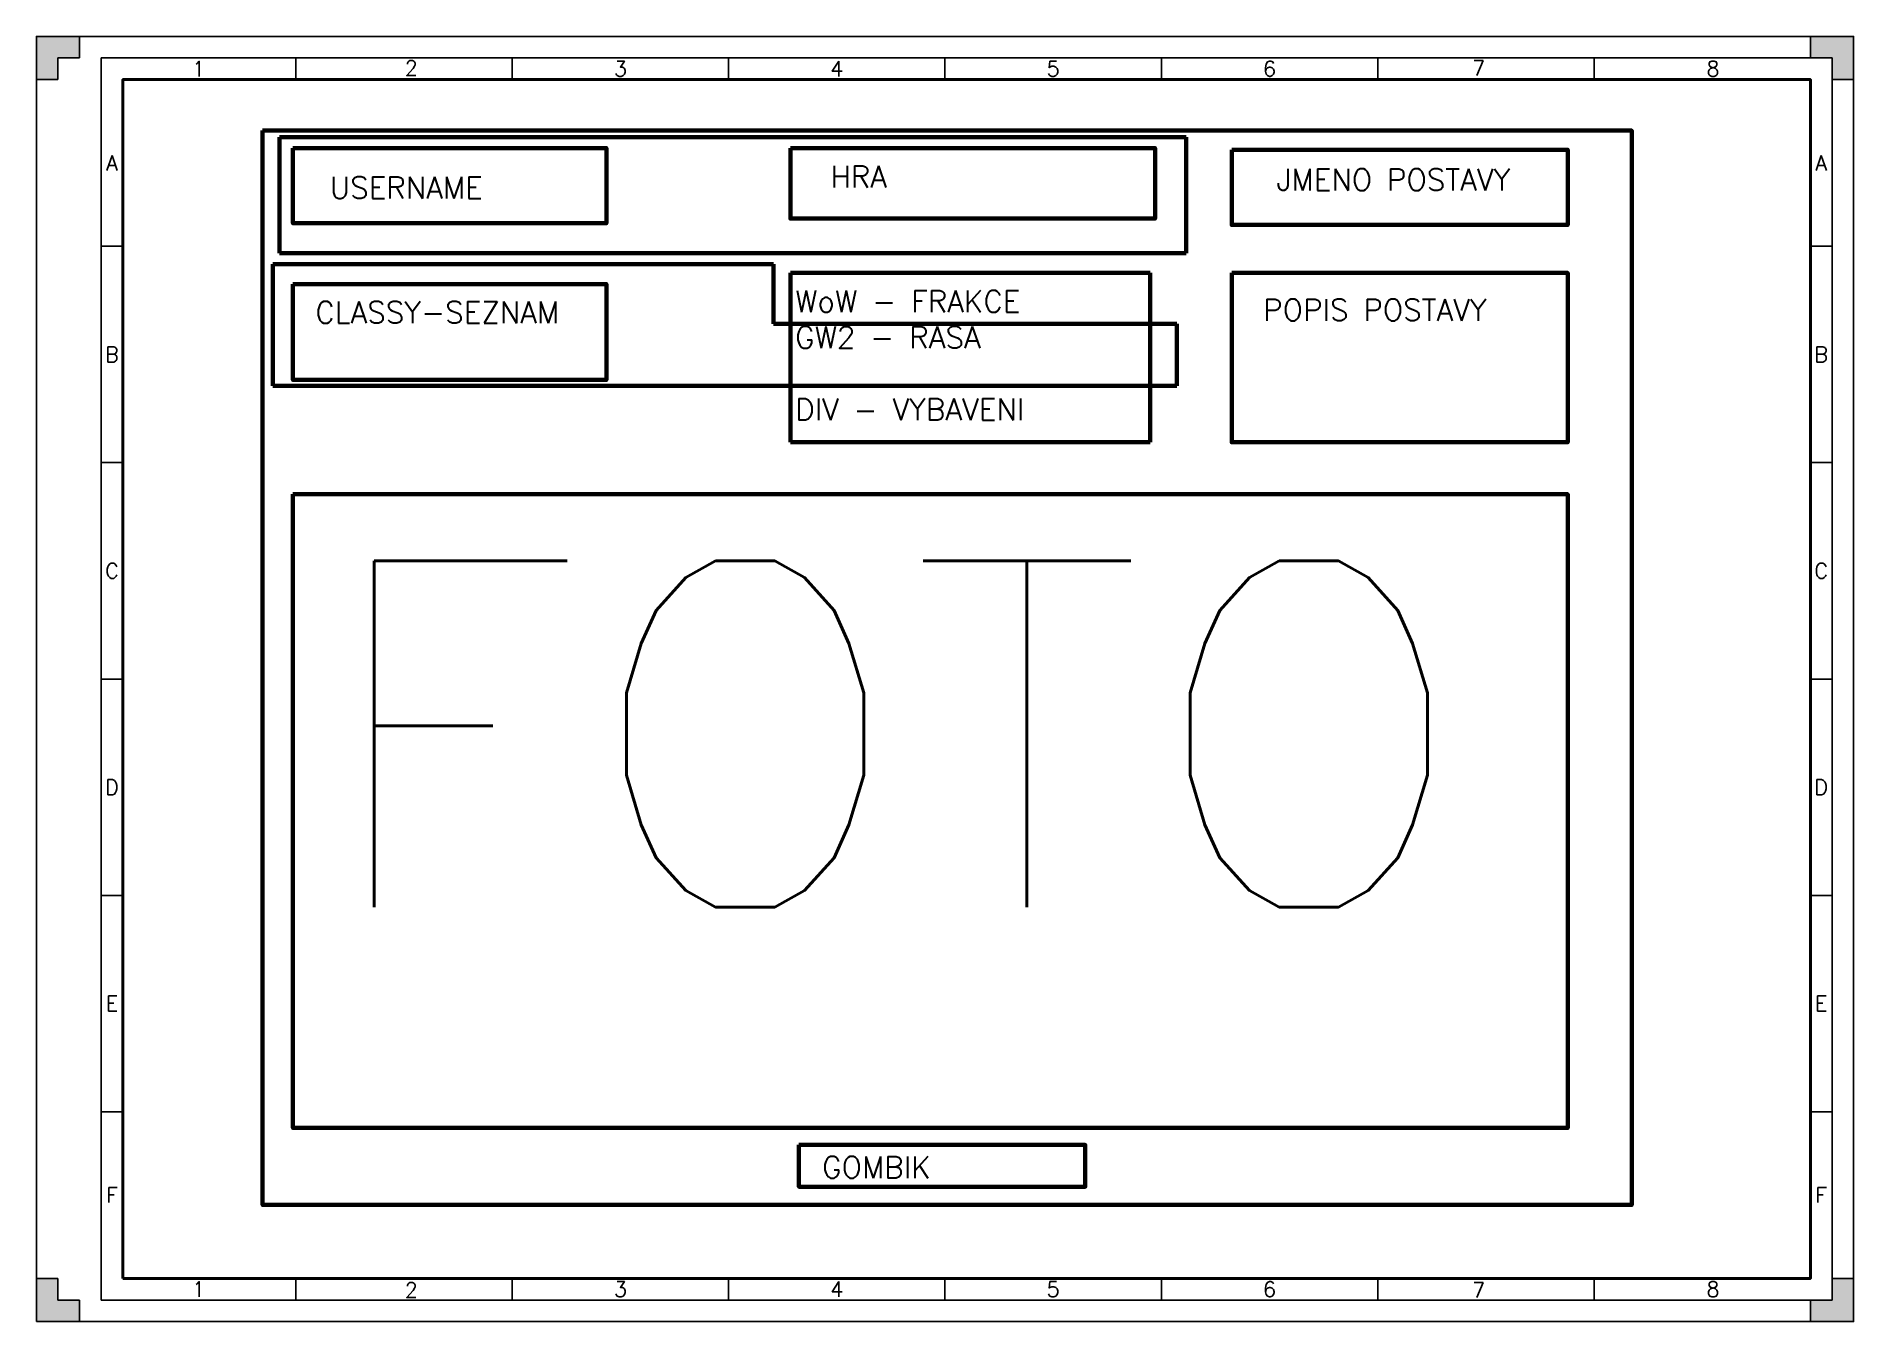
# Model space of a CAD drawing. Header units: millimetres. Extents: x 0 to 420, y 0 to 297.
import ezdxf

# ---------------------------------------------------------------- set-up
doc = ezdxf.new("R2010")
doc.units = ezdxf.units.MM
for name, color, linetype, lineweight in [('Obrys tlustá', 7, 'Continuous', 50), ('Rámeček tenký', 4, 'Continuous', 25), ('Rámeček tlustý', 7, 'Continuous', 50), ('tenká', 4, 'Continuous', 25), ('Text', 3, 'Continuous', 25)]:
    doc.layers.add(name, color=color, linetype=linetype, lineweight=lineweight)
doc.styles.add('Poznámkový', font='simplex.shx')

msp = doc.modelspace()

# ---------------------------------------------------------------- hatches: boundary and pattern name
at = {"layer": 'Rámeček tenký'}
h = msp.add_hatch(color=256, dxfattribs=at)
h.dxf.hatch_style = 1
h.paths.add_polyline_path([(10, 297), (0, 297), (0, 287), (5, 287), (5, 292), (10, 292)])
h.paths.add_polyline_path([(10, 5), (5, 5), (5, 10), (0, 10), (0, 0), (10, 0)])
h.paths.add_polyline_path([(420, 10), (415, 10), (415, 5), (410, 5), (410, 0), (420, 0)])
h.paths.add_polyline_path([(420, 297), (410, 297), (410, 292), (415, 292), (415, 287), (420, 287)])

# ---------------------------------------------------------------- linework, layer by layer
at = {"layer": 'Obrys tlustá', "color": 242, "lineweight": 211, "true_color": 0xcd2027}
for p, q in [((265.71, 273.69), (56.23, 273.69)), ((56.23, 273.69), (56.23, 246.9)), ((265.71, 246.9), (265.71, 273.69)), ((56.23, 246.9), (70.41, 246.9)), ((70.41, 246.9), (256.04, 246.9)), ((256.04, 246.9), (265.71, 246.9))]:
    msp.add_line(p, q, dxfattribs=at)
at = {"layer": 'Obrys tlustá', "color": 61, "lineweight": 211, "true_color": 0xe5e878}
for p, q in [((54.65, 244.36), (170.4, 244.36)), ((54.65, 216.27), (54.65, 244.36)), ((170.4, 244.36), (170.36, 230.59)), ((170.36, 230.59), (263.61, 230.59)), ((263.61, 230.59), (263.57, 216.27)), ((263.61, 216.27), (54.65, 216.27))]:
    msp.add_line(p, q, dxfattribs=at)
at = {"layer": 'Obrys tlustá', "lineweight": 211}
for p, q in [((174.26, 242.35), (257.44, 242.35)), ((174.26, 203.19), (174.26, 242.35)), ((257.44, 242.35), (257.44, 203.19)), ((257.44, 203.19), (174.26, 203.19))]:
    msp.add_line(p, q, dxfattribs=at)
for points in [[(52.27, 275.23), (368.71, 275.23), (368.71, 26.97), (52.27, 26.97)], [(59.29, 271.17), (131.75, 271.17), (131.75, 253.8), (59.29, 253.8)], [(174.26, 271.17), (258.54, 271.17), (258.54, 254.91), (174.26, 254.91)], [(276.29, 270.8), (353.92, 270.8), (353.92, 253.44), (276.29, 253.44)], [(59.29, 239.77), (131.75, 239.77), (131.75, 217.6), (59.29, 217.6)], [(276.29, 242.35), (353.92, 242.35), (353.92, 203.19), (276.29, 203.19)], [(59.29, 191.19), (353.92, 191.19), (353.92, 44.76), (59.29, 44.76)], [(176.24, 40.82), (242.4, 40.82), (242.4, 31.16), (176.24, 31.16)]]:
    msp.add_lwpolyline(points, close=True, dxfattribs=at)
at = {"layer": 'Rámeček tenký'}
for p, q in [((60, 292), (60, 287)), ((110, 292), (110, 287)), ((160, 292), (160, 287)), ((210, 292), (210, 287)), ((260, 292), (260, 287)), ((310, 292), (310, 287)), ((360, 292), (360, 287)), ((110, 287), (110, 287)), ((310, 287), (310, 287)), ((20, 248.5), (15, 248.5)), ((410, 248.5), (415, 248.5)), ((20, 198.5), (15, 198.5)), ((410, 198.5), (415, 198.5)), ((20, 148.5), (15, 148.5)), ((410, 148.5), (415, 148.5)), ((20, 98.5), (15, 98.5)), ((410, 98.5), (415, 98.5)), ((20, 48.5), (15, 48.5)), ((410, 48.5), (415, 48.5)), ((60, 5), (60, 10)), ((110, 5), (110, 10)), ((160, 5), (160, 10)), ((210, 5), (210, 10)), ((260, 5), (260, 10)), ((310, 5), (310, 10)), ((360, 5), (360, 10))]:
    msp.add_line(p, q, dxfattribs=at)
for points in [[(0, 0), (420, 0), (420, 297), (0, 297)], [(15, 5), (415, 5), (415, 292), (15, 292)]]:
    msp.add_lwpolyline(points, close=True, dxfattribs=at)
at = {"layer": 'Rámeček tlustý'}
msp.add_lwpolyline([(20, 10), (410, 10), (410, 287), (20, 287)], close=True, dxfattribs=at)
at = {"layer": 'tenká'}
for p, q in [((10, 297), (10, 292)), ((410, 297), (410, 292)), ((10, 292), (5, 292)), ((5, 292), (5, 287)), ((410, 292), (415, 292)), ((415, 292), (415, 287)), ((5, 287), (0, 287)), ((415, 287), (420, 287)), ((5, 10), (0, 10)), ((5, 5), (5, 10)), ((415, 5), (415, 10)), ((415, 10), (420, 10)), ((10, 5), (5, 5)), ((10, 0), (10, 5)), ((410, 0), (410, 5)), ((410, 5), (415, 5))]:
    msp.add_line(p, q, dxfattribs=at)

# ---------------------------------------------------------------- texts
at = {"layer": 'Obrys tlustá', "lineweight": 211, "attachment_point": 1, "style": 'Poznámkový'}
for s, insert, char_height, width in [('HRA', (183.5, 267.1), 5, 65.4311), ('JMENO POSTAVY\\P', (286.64, 266.37), 5, 53.9027), ('USERNAME', (67.8, 264.52), 5, 72.4548), ('CLASSY-SEZNAM', (64.47, 235.7), 5, 67.2795), ('WoW - FRAKCE\\PGW2 - RASA\\P\\PDIV - VYBAVENI', (175.37, 238.29), 5, 71.7155), ('POPIS POSTAVY', (283.53, 236.3), 5, 64.7499), ('FOTO', (64.36, 175.78), 80, 294.6249), ('GOMBIK', (181.6, 38.19), 5, 60.7977)]:
    msp.add_mtext(s, dxfattribs=dict(at, insert=insert, char_height=char_height, width=width))
at = {"layer": 'Text', "char_height": 3.5, "style": 'Poznámkový'}
for s, insert, width, attachment_point in [('\\pxqc;1', (60, 289.5), 45, 6), ('2', (86.65, 289.69), 41.7515, 5), ('\\pxqc;3', (160, 289.5), 50, 6), ('\\pxqc;4', (160, 289.5), 50, 4), ('\\pxqc;5', (260, 289.5), 50, 6), ('\\pxqc;6', (260, 289.5), 50, 4), ('7', (333.35, 289.69), 41.7515, 5), ('\\pxqc;8', (360, 289.5), 55, 4), ('\\pxqc;A', (17.5, 267.75), 5, 5), ('\\pxqc;A', (412.5, 267.75), 5, 5), ('\\pxqc;B', (17.5, 223.5), 5, 5), ('\\pxqc;B', (412.5, 223.5), 5, 5), ('\\pxqc;C', (17.5, 173.5), 5, 5), ('\\pxqc;C', (412.5, 173.5), 5, 5), ('D', (17.5, 123.5), 5, 5), ('D', (412.5, 123.5), 5, 5), ('E', (17.5, 73.5), 5, 5), ('E', (412.5, 73.5), 5, 5), ('\\pxqc;F', (17.5, 29.25), 5, 5), ('\\pxqc;F', (412.5, 29.25), 5, 5), ('\\pxqc;1', (60, 7.5), 45, 6), ('2', (86.65, 7.31), 41.7515, 5), ('\\pxqc;3', (160, 7.5), 50, 6), ('\\pxqc;4', (160, 7.5), 50, 4), ('\\pxqc;5', (260, 7.5), 50, 6), ('\\pxqc;6', (260, 7.5), 50, 4), ('7', (333.35, 7.31), 41.7515, 5), ('\\pxqc;8', (360, 7.5), 55, 4)]:
    msp.add_mtext(s, dxfattribs=dict(at, insert=insert, width=width, attachment_point=attachment_point))

doc.saveas('drawing.dxf')
